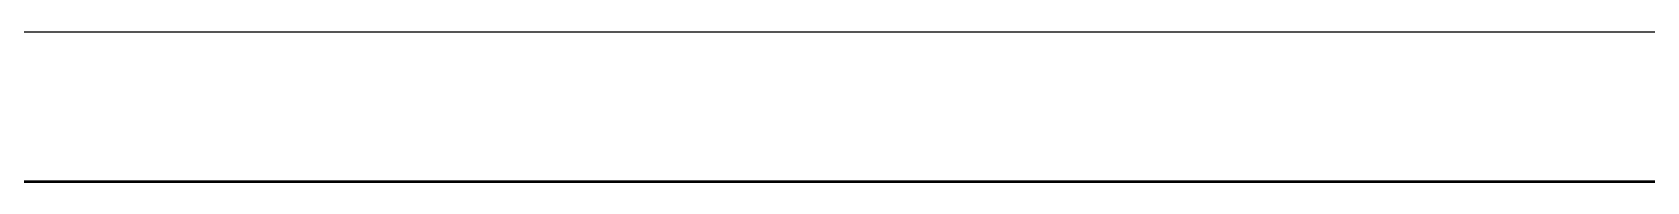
# Model space of a CAD drawing. Header units: millimetres. Extents: x -11122 to -2883, y -3177 to -1688.
# Drawn here: x -9055.7 to -8948.1, y -2345.6 to -2335.6 of the extents above; entities that cross this region are included whole.
import ezdxf

# ---------------------------------------------------------------- set-up
doc = ezdxf.new("R2010")
doc.units = ezdxf.units.MM
doc.header["$LTSCALE"] = 0.5
doc.layers.add('AM_0', color=7, linetype='Continuous', lineweight=50)
doc.layers.add('AM_4', color=3, linetype='Continuous', lineweight=25)

msp = doc.modelspace()

# ---------------------------------------------------------------- linework, layer by layer
at = {"layer": 'AM_0'}
msp.add_line((-8553.599839419621, -2345.591520355825), (-9712.599839419621, -2345.591520355825), dxfattribs=at)
at = {"layer": 'AM_4'}
msp.add_line((-8543.599839419621, -2335.591520355825), (-9732.599839419621, -2335.591520355825), dxfattribs=at)

doc.saveas('drawing.dxf')
